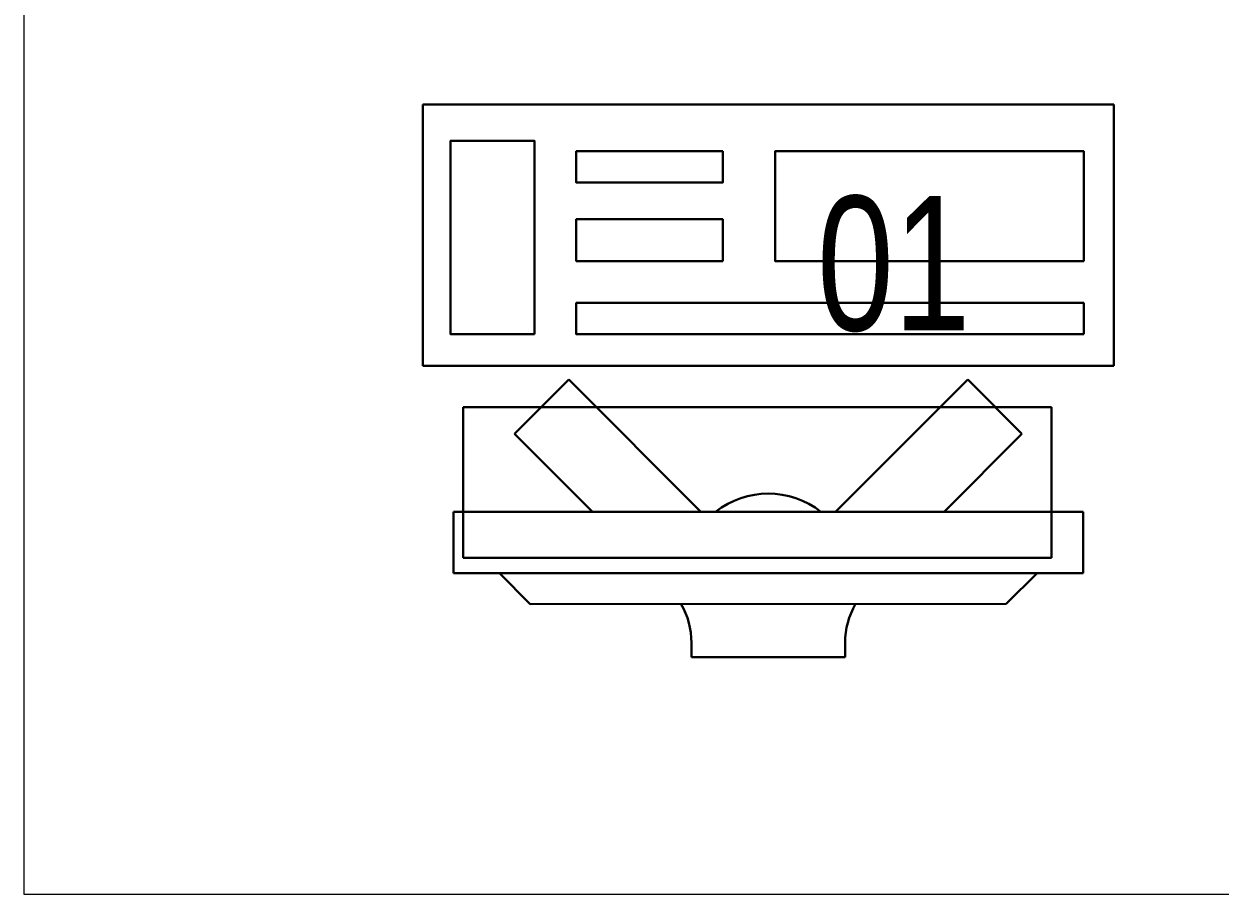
# Model space of a CAD drawing. Header units: millimetres. Extents: x 26027 to 581921, y 7230 to 233891.
# Drawn here: x 505357 to 506136, y 167490 to 168057 of the extents above; entities that cross this region are included whole.
import ezdxf

# ---------------------------------------------------------------- set-up
doc = ezdxf.new("R2010")
doc.units = ezdxf.units.MM
doc.header["$LTSCALE"] = 5
doc.layers.add('GE-ARCHITECTURAL_ELEMENTS', color=8, linetype='Continuous', lineweight=30)
doc.layers.add('Medical Equipment and Furniture', color=252, linetype='Continuous', lineweight=0)
doc.styles.add('X3G_ENTITY_257CFD', font='swisscl.ttf', dxfattribs={"height": 200})

# ---------------------------------------------------------------- blocks, each defined once
blk = doc.blocks.new('ITCWLS1-P')
at = {"layer": 'GE-ARCHITECTURAL_ELEMENTS'}
for p, q in [((-0.17, 0.45), (-0.17, 0)), ((-0.17, 0.45), (0, 0.45)), ((0, 0.45), (0, 0)), ((-0.26509, 0.43, 0), (-0.30509, 0.43, 0)), ((-0.30509, 0.43, 0), (-0.30509, 0.02, 0)), ((-0.26509, 0.43, 0), (-0.26509, 0.02, 0)), ((-0.14957, 0.43047), (-0.12914, 0.43047)), ((-0.12914, 0.43047), (-0.12914, 0.40893)), ((-0.197, 0.40939), (-0.295, 0.40939)), ((-0.295, 0.02639), (-0.295, 0.40939)), ((-0.197, 0.02639), (-0.197, 0.40939)), ((-0.32509, 0.38, 0), (-0.30509, 0.4, 0)), ((-0.32509, 0.38, 0), (-0.32509, 0.07, 0)), ((-0.35032, 0.275), (-0.35961, 0.275)), ((-0.35961, 0.175), (-0.35961, 0.275)), ((-0.35032, 0.175), (-0.35961, 0.175)), ((-0.32509, 0.07, 0), (-0.30509, 0.05, 0)), ((-0.197, 0.02639), (-0.295, 0.02639)), ((-0.30509, 0.02, 0), (-0.26509, 0.02, 0)), ((-0.17, 0), (0, 0))]:
    blk.add_line(p, q, dxfattribs=at)
at = {"layer": 'GE-ARCHITECTURAL_ELEMENTS', "extrusion": (2.48281e-10, 3.18408e-10, -1)}
for p, q in [((-0.26509, 0.33952), (-0.21443, 0.39019)), ((-0.17907, 0.35483), (-0.21443, 0.39019)), ((-0.26509, 0.26881), (-0.17907, 0.35483))]:
    blk.add_line(p, q, dxfattribs=at)
at = {"layer": 'GE-ARCHITECTURAL_ELEMENTS', "extrusion": (2.48281e-10, -3.18408e-10, -1)}
for p, q in [((-0.26509, 0.18119), (-0.17907, 0.09517)), ((-0.26509, 0.11048), (-0.21443, 0.05981)), ((-0.17907, 0.09517), (-0.21443, 0.05981))]:
    blk.add_line(p, q, dxfattribs=at)
at = {"layer": 'GE-ARCHITECTURAL_ELEMENTS'}
for points in [[(-0.12914, 0.40893), (-0.12914, 0.09996), (-0.14957, 0.09996), (-0.14957, 0.43047)], [(-0.14957, 0.09997), (-0.14957, 0.09997), (-0.14957, 0.09997), (-0.14957, 0.09997), (-0.14957, 0.09997), (-0.14957, 0.09997), (-0.14957, 0.09997), (-0.14957, 0.09997), (-0.14957, 0.09997)], [(-0.14957, 0.09997), (-0.14957, 0.09997), (-0.14957, 0.09997), (-0.14957, 0.09997), (-0.14957, 0.09997), (-0.14957, 0.09997), (-0.14957, 0.09997), (-0.14957, 0.09997), (-0.14957, 0.09997), (-0.14957, 0.09997), (-0.14957, 0.09997), (-0.14957, 0.09997), (-0.14957, 0.09997), (-0.14957, 0.09997), (-0.14957, 0.09997), (-0.14957, 0.09997), (-0.14957, 0.09997), (-0.14957, 0.09997)], [(-0.14957, 0.09996), (-0.14957, 0.09996), (-0.14957, 0.09996), (-0.14957, 0.09996), (-0.14957, 0.09996), (-0.14957, 0.09996), (-0.14957, 0.09996), (-0.14957, 0.09996), (-0.14957, 0.09996), (-0.14957, 0.09996)], [(-0.14957, 0.09996), (-0.14957, 0.09996), (-0.14957, 0.09996), (-0.14957, 0.09996), (-0.14957, 0.09996), (-0.14957, 0.09996), (-0.14957, 0.09996)], [(-0.14957, 0.09997), (-0.14957, 0.09997), (-0.14957, 0.09997), (-0.14957, 0.09997), (-0.14957, 0.09997), (-0.14957, 0.09997), (-0.14957, 0.09997), (-0.14957, 0.09997), (-0.14957, 0.09997), (-0.14957, 0.09997)], [(-0.14957, 0.09997), (-0.14957, 0.09997), (-0.14957, 0.09997), (-0.14957, 0.09997), (-0.14957, 0.09997), (-0.14957, 0.09997), (-0.14957, 0.09997), (-0.14957, 0.09997), (-0.14957, 0.09997), (-0.14957, 0.09997), (-0.14957, 0.09997), (-0.14957, 0.09997), (-0.14957, 0.09997), (-0.14957, 0.09997), (-0.14957, 0.09997)], [(-0.14957, 0.09997), (-0.14957, 0.09997), (-0.14957, 0.09997), (-0.14957, 0.09997), (-0.14957, 0.09997), (-0.14957, 0.09997), (-0.14957, 0.09997), (-0.14957, 0.09997), (-0.14957, 0.09997), (-0.14957, 0.09997)], [(-0.14957, 0.09997), (-0.14957, 0.09997), (-0.14957, 0.09997), (-0.14957, 0.09997), (-0.14957, 0.09997), (-0.14957, 0.09997), (-0.14957, 0.09997), (-0.14957, 0.09997), (-0.14957, 0.09997), (-0.14957, 0.09997)], [(-0.14957, 0.09996), (-0.14957, 0.09996), (-0.14957, 0.09996), (-0.14957, 0.09996), (-0.14957, 0.09996), (-0.14957, 0.09996), (-0.14957, 0.09996), (-0.14957, 0.09996), (-0.14957, 0.09996), (-0.14957, 0.09996), (-0.14957, 0.09996), (-0.14957, 0.09996), (-0.14957, 0.09996), (-0.14957, 0.09996), (-0.14957, 0.09996), (-0.14957, 0.09996), (-0.14957, 0.09996), (-0.14957, 0.09996), (-0.14957, 0.09997), (-0.14957, 0.09997), (-0.14957, 0.09997), (-0.14957, 0.09997), (-0.14957, 0.09997), (-0.14957, 0.09997), (-0.14957, 0.09997), (-0.14957, 0.09997), (-0.14957, 0.09997), (-0.14957, 0.09997), (-0.14957, 0.09997), (-0.14957, 0.09997), (-0.14957, 0.09997), (-0.14957, 0.09997), (-0.14956, 0.09997), (-0.14956, 0.09997), (-0.14956, 0.09997), (-0.14956, 0.09996), (-0.14956, 0.09996), (-0.14956, 0.09996), (-0.14956, 0.09996), (-0.14956, 0.09996), (-0.14956, 0.09996), (-0.14956, 0.09996), (-0.14956, 0.09996), (-0.14956, 0.09996), (-0.14956, 0.09996), (-0.14956, 0.09996), (-0.14956, 0.09996), (-0.14956, 0.09996), (-0.14957, 0.09996), (-0.14957, 0.09996), (-0.14957, 0.09996), (-0.14957, 0.09996), (-0.14957, 0.09996), (-0.14957, 0.09996)], [(-0.14957, 0.09996), (-0.14957, 0.09996), (-0.14957, 0.09996), (-0.14957, 0.09996), (-0.14957, 0.09996), (-0.14957, 0.09996), (-0.14957, 0.09996), (-0.14957, 0.09996), (-0.14957, 0.09996), (-0.14957, 0.09996), (-0.14957, 0.09997), (-0.14957, 0.09997), (-0.14957, 0.09997), (-0.14957, 0.09996), (-0.14957, 0.09996), (-0.14957, 0.09996), (-0.14957, 0.09996), (-0.14957, 0.09996), (-0.14957, 0.09996), (-0.14957, 0.09997), (-0.14957, 0.09997), (-0.14957, 0.09997), (-0.14957, 0.09997), (-0.14957, 0.09997), (-0.14957, 0.09997), (-0.14957, 0.09997), (-0.14957, 0.09997), (-0.14957, 0.09997), (-0.14957, 0.09997), (-0.14957, 0.09997), (-0.14957, 0.09997), (-0.14957, 0.09997), (-0.14957, 0.09997), (-0.14957, 0.09997), (-0.14957, 0.09997), (-0.14957, 0.09997), (-0.14957, 0.09997), (-0.14957, 0.09997), (-0.14957, 0.09997), (-0.14957, 0.09997), (-0.14957, 0.09997), (-0.14957, 0.09997), (-0.14957, 0.09997), (-0.14957, 0.09997), (-0.14957, 0.09997), (-0.14957, 0.09997), (-0.14957, 0.09997), (-0.14957, 0.09997), (-0.14957, 0.09997), (-0.14957, 0.09997), (-0.14957, 0.09997), (-0.14957, 0.09997), (-0.14957, 0.09997), (-0.14957, 0.09997), (-0.14957, 0.09997), (-0.14957, 0.09997), (-0.14957, 0.09997), (-0.14957, 0.09997), (-0.14957, 0.09997), (-0.14957, 0.09997), (-0.14957, 0.09997), (-0.14957, 0.09997), (-0.14957, 0.09997), (-0.14957, 0.09997), (-0.14957, 0.09997), (-0.14957, 0.09997), (-0.14957, 0.09997), (-0.14957, 0.09997), (-0.14957, 0.09997), (-0.14957, 0.09997), (-0.14957, 0.09997), (-0.14957, 0.09997), (-0.14957, 0.09997), (-0.14957, 0.09997), (-0.14957, 0.09997), (-0.14957, 0.09997), (-0.14957, 0.09997), (-0.14957, 0.09997), (-0.14957, 0.09997), (-0.14957, 0.09997), (-0.14956, 0.09997), (-0.14957, 0.09997), (-0.14957, 0.09997), (-0.14957, 0.09997), (-0.14957, 0.09997), (-0.14956, 0.09997), (-0.14957, 0.09997), (-0.14957, 0.09997), (-0.14957, 0.09997), (-0.14957, 0.09997), (-0.14957, 0.09997), (-0.14957, 0.09997), (-0.14957, 0.09997), (-0.14957, 0.09997), (-0.14957, 0.09997), (-0.14957, 0.09997), (-0.14956, 0.09997), (-0.14957, 0.09996), (-0.14957, 0.09996), (-0.14957, 0.09996), (-0.14956, 0.09996), (-0.14957, 0.09996), (-0.14957, 0.09996), (-0.14957, 0.09996), (-0.14957, 0.09996), (-0.14957, 0.09996), (-0.14957, 0.09996), (-0.14957, 0.09996), (-0.14957, 0.09996), (-0.14957, 0.09996), (-0.14957, 0.09996)], [(-0.14957, 0.09996), (-0.14957, 0.09996), (-0.14957, 0.09996), (-0.14957, 0.09996), (-0.14957, 0.09996), (-0.14957, 0.09996), (-0.14957, 0.09996), (-0.14957, 0.09996)], [(-0.14957, 0.09996), (-0.14957, 0.09996), (-0.14957, 0.09996), (-0.14957, 0.09996), (-0.14957, 0.09996), (-0.14957, 0.09996), (-0.14957, 0.09996), (-0.14957, 0.09996), (-0.14957, 0.09996), (-0.14957, 0.09996), (-0.14957, 0.09996), (-0.14957, 0.09996), (-0.14957, 0.09996), (-0.14957, 0.09996), (-0.14957, 0.09996), (-0.14957, 0.09996), (-0.14957, 0.09996), (-0.14957, 0.09996), (-0.14957, 0.09996), (-0.14957, 0.09996), (-0.14957, 0.09996), (-0.14957, 0.09996), (-0.14957, 0.09996), (-0.14957, 0.09996), (-0.14957, 0.09996), (-0.14957, 0.09996), (-0.14957, 0.09996), (-0.14957, 0.09996), (-0.14957, 0.09996), (-0.14957, 0.09996), (-0.14957, 0.09996), (-0.14957, 0.09996), (-0.14957, 0.09996), (-0.14957, 0.09996), (-0.14957, 0.09996), (-0.14957, 0.09996), (-0.14957, 0.09996), (-0.14957, 0.09996), (-0.14957, 0.09996), (-0.14957, 0.09996), (-0.14957, 0.09996), (-0.14957, 0.09996), (-0.14957, 0.09996), (-0.14957, 0.09996), (-0.14957, 0.09996), (-0.14957, 0.09996), (-0.14957, 0.09996), (-0.14957, 0.09996), (-0.14956, 0.09996), (-0.14956, 0.09996), (-0.14956, 0.09996), (-0.14956, 0.09996), (-0.14957, 0.09996), (-0.14957, 0.09996), (-0.14957, 0.09996), (-0.14957, 0.09996), (-0.14957, 0.09996), (-0.14957, 0.09996), (-0.14956, 0.09996), (-0.14957, 0.09996), (-0.14957, 0.09996), (-0.14957, 0.09996), (-0.14957, 0.09996), (-0.14957, 0.09996), (-0.14957, 0.09996), (-0.14957, 0.09996), (-0.14957, 0.09996), (-0.14957, 0.09996), (-0.14957, 0.09996), (-0.14956, 0.09996), (-0.14956, 0.09996), (-0.14957, 0.09996), (-0.14957, 0.09996), (-0.14957, 0.09996), (-0.14957, 0.09996), (-0.14957, 0.09996), (-0.14957, 0.09996), (-0.14957, 0.09996), (-0.14957, 0.09996), (-0.14957, 0.09996), (-0.14957, 0.09996), (-0.14957, 0.09996), (-0.14957, 0.09996), (-0.14957, 0.09996), (-0.14957, 0.09996), (-0.14957, 0.09996), (-0.14957, 0.09996), (-0.14957, 0.09996), (-0.14957, 0.09996)], [(-0.14957, 0.09996), (-0.14957, 0.09996), (-0.14957, 0.09996), (-0.14957, 0.09996), (-0.14957, 0.09996), (-0.14957, 0.09996), (-0.14957, 0.09996), (-0.14957, 0.09996), (-0.14957, 0.09996), (-0.14957, 0.09996), (-0.14957, 0.09996), (-0.14957, 0.09996)], [(-0.14957, 0.09996), (-0.14957, 0.09996), (-0.14956, 0.09996), (-0.14956, 0.09996), (-0.14956, 0.09996), (-0.14956, 0.09996), (-0.14957, 0.09996)], [(-0.14957, 0.09996), (-0.14957, 0.09996), (-0.14957, 0.09996), (-0.14957, 0.09996), (-0.14957, 0.09996), (-0.14957, 0.09996), (-0.14957, 0.09996), (-0.14957, 0.09996), (-0.14957, 0.09996), (-0.14956, 0.09996), (-0.14956, 0.09996), (-0.14956, 0.09996), (-0.14956, 0.09996), (-0.14956, 0.09996), (-0.14956, 0.09996), (-0.14956, 0.09996), (-0.14957, 0.09996)]]:
    blk.add_lwpolyline(points, dxfattribs=at)
for points in [[(-0.1019, 0.43047), (-0.03039, 0.43047), (-0.03039, 0.22944), (-0.1019, 0.22944)], [(-0.1019, 0.19536), (-0.07466, 0.19536), (-0.07466, 0.09996), (-0.1019, 0.09996)], [(-0.03039, 0.19536), (-0.05082, 0.19536), (-0.05082, 0.09996), (-0.03039, 0.09996)], [(-0.14956, 0.09996), (-0.14956, 0.09996), (-0.14956, 0.09996), (-0.14956, 0.09996), (-0.14956, 0.09996), (-0.14956, 0.09996), (-0.14956, 0.09996), (-0.14956, 0.09996), (-0.14957, 0.09996), (-0.14957, 0.09996), (-0.14957, 0.09996), (-0.14957, 0.09996), (-0.14957, 0.09996), (-0.14957, 0.09996), (-0.14957, 0.09996), (-0.14957, 0.09996), (-0.14957, 0.09996), (-0.14957, 0.09996), (-0.14957, 0.09996), (-0.14957, 0.09996), (-0.14957, 0.09996), (-0.14957, 0.09996), (-0.14957, 0.09996), (-0.14957, 0.09996), (-0.14957, 0.09996), (-0.14957, 0.09996), (-0.14957, 0.09996), (-0.14957, 0.09996), (-0.14957, 0.09996), (-0.14957, 0.09996), (-0.14957, 0.09996), (-0.14957, 0.09996), (-0.14957, 0.09996), (-0.14957, 0.09996), (-0.14957, 0.09996), (-0.14957, 0.09996), (-0.14957, 0.09996), (-0.14957, 0.09996), (-0.14957, 0.09996), (-0.14957, 0.09996), (-0.14957, 0.09996), (-0.14957, 0.09996), (-0.14957, 0.09996), (-0.14957, 0.09996), (-0.14957, 0.09996), (-0.14957, 0.09996), (-0.14957, 0.09996), (-0.14957, 0.09996), (-0.14957, 0.09996), (-0.14957, 0.09996), (-0.14957, 0.09996), (-0.14957, 0.09996), (-0.14957, 0.09996), (-0.14957, 0.09996), (-0.14957, 0.09996), (-0.14957, 0.09996), (-0.14957, 0.09996), (-0.14956, 0.09996), (-0.14956, 0.09996), (-0.14956, 0.09996), (-0.14956, 0.09996), (-0.14956, 0.09996), (-0.14956, 0.09996), (-0.14956, 0.09996), (-0.14956, 0.09996), (-0.14956, 0.09996), (-0.14956, 0.09996), (-0.14956, 0.09996), (-0.14956, 0.09996), (-0.14956, 0.09996), (-0.14956, 0.09996), (-0.14956, 0.09996), (-0.14956, 0.09996), (-0.14956, 0.09996), (-0.14956, 0.09996), (-0.14956, 0.09996), (-0.14956, 0.09996), (-0.14956, 0.09996), (-0.14956, 0.09996), (-0.14956, 0.09996), (-0.14956, 0.09996), (-0.14956, 0.09996), (-0.14956, 0.09996), (-0.14956, 0.09996), (-0.14956, 0.09996), (-0.14956, 0.09996), (-0.14956, 0.09996), (-0.14956, 0.09996), (-0.14956, 0.09996), (-0.14957, 0.09996), (-0.14957, 0.09996), (-0.14957, 0.09996), (-0.14957, 0.09996), (-0.14957, 0.09996), (-0.14957, 0.09996), (-0.14957, 0.09996), (-0.14957, 0.09996), (-0.14957, 0.09996), (-0.14957, 0.09996), (-0.14957, 0.09996), (-0.14957, 0.09996), (-0.14957, 0.09996), (-0.14957, 0.09996), (-0.14957, 0.09996), (-0.14957, 0.09996), (-0.14957, 0.09996), (-0.14957, 0.09996), (-0.14957, 0.09996), (-0.14957, 0.09996), (-0.14957, 0.09996), (-0.14957, 0.09996), (-0.14957, 0.09996), (-0.14957, 0.09996), (-0.14957, 0.09996), (-0.14957, 0.09996), (-0.14957, 0.09996), (-0.14957, 0.09996), (-0.14957, 0.09996), (-0.14957, 0.09996), (-0.14957, 0.09996), (-0.14957, 0.09996), (-0.14957, 0.09996), (-0.14957, 0.09996), (-0.14957, 0.09996), (-0.14957, 0.09996), (-0.14957, 0.09996), (-0.14957, 0.09996), (-0.14957, 0.09996), (-0.14957, 0.09996), (-0.14957, 0.09996), (-0.14957, 0.09996), (-0.14957, 0.09996), (-0.14957, 0.09996), (-0.14957, 0.09996), (-0.14957, 0.09996), (-0.14957, 0.09996), (-0.14957, 0.09996), (-0.14957, 0.09996), (-0.14957, 0.09996), (-0.14957, 0.09996), (-0.14957, 0.09996), (-0.14957, 0.09996), (-0.14957, 0.09996), (-0.14957, 0.09996), (-0.14957, 0.09996), (-0.14957, 0.09996), (-0.14957, 0.09996), (-0.14957, 0.09996), (-0.14957, 0.09996), (-0.14957, 0.09996), (-0.14957, 0.09996), (-0.14957, 0.09996), (-0.14957, 0.09996), (-0.14957, 0.09996), (-0.14956, 0.09996), (-0.14956, 0.09996), (-0.14956, 0.09996), (-0.14956, 0.09996), (-0.14956, 0.09996), (-0.14956, 0.09996), (-0.14956, 0.09996), (-0.14956, 0.09996), (-0.14956, 0.09996), (-0.14956, 0.09996), (-0.14956, 0.09996), (-0.14956, 0.09996), (-0.14956, 0.09996), (-0.14956, 0.09996), (-0.14956, 0.09996), (-0.14956, 0.09996), (-0.14956, 0.09996), (-0.14956, 0.09996), (-0.14956, 0.09996), (-0.14956, 0.09996), (-0.14956, 0.09996), (-0.14956, 0.09996), (-0.14956, 0.09996), (-0.14956, 0.09996), (-0.14956, 0.09996), (-0.14956, 0.09996), (-0.14956, 0.09996), (-0.14956, 0.09996), (-0.14956, 0.09996), (-0.14956, 0.09996), (-0.14956, 0.09996), (-0.14956, 0.09996), (-0.14956, 0.09996), (-0.14956, 0.09996), (-0.14956, 0.09996), (-0.14956, 0.09996), (-0.14956, 0.09996), (-0.14956, 0.09996), (-0.14956, 0.09996), (-0.14956, 0.09996), (-0.14956, 0.09996), (-0.14956, 0.09996), (-0.14956, 0.09996), (-0.14956, 0.09996), (-0.14956, 0.09996), (-0.14956, 0.09996), (-0.14956, 0.09996), (-0.14957, 0.09996), (-0.14957, 0.09996), (-0.14957, 0.09996), (-0.14957, 0.09996), (-0.14957, 0.09996), (-0.14957, 0.09996), (-0.14957, 0.09996), (-0.14957, 0.09996), (-0.14957, 0.09996), (-0.14957, 0.09996), (-0.14957, 0.09996), (-0.14957, 0.09996), (-0.14957, 0.09996), (-0.14957, 0.09996), (-0.14957, 0.09996), (-0.14957, 0.09996), (-0.14957, 0.09996), (-0.14957, 0.09996), (-0.14957, 0.09996), (-0.14957, 0.09996), (-0.14957, 0.09996), (-0.14957, 0.09996), (-0.14957, 0.09996), (-0.14957, 0.09996), (-0.14957, 0.09996), (-0.14957, 0.09996), (-0.14957, 0.09996), (-0.14957, 0.09996), (-0.14957, 0.09996), (-0.14957, 0.09996), (-0.14957, 0.09996), (-0.14957, 0.09996), (-0.14957, 0.09996), (-0.14957, 0.09996), (-0.14956, 0.09996), (-0.14956, 0.09996), (-0.14956, 0.09996), (-0.14956, 0.09996), (-0.14956, 0.09996), (-0.14956, 0.09996), (-0.14956, 0.09996), (-0.14956, 0.09996), (-0.14956, 0.09996), (-0.14956, 0.09996), (-0.14956, 0.09996), (-0.14956, 0.09996), (-0.14956, 0.09996), (-0.14956, 0.09996), (-0.14956, 0.09996), (-0.14956, 0.09996), (-0.14956, 0.09996), (-0.14956, 0.09996), (-0.14956, 0.09996), (-0.14956, 0.09996), (-0.14956, 0.09996), (-0.14956, 0.09996), (-0.14956, 0.09996), (-0.14956, 0.09996), (-0.14956, 0.09996), (-0.14956, 0.09996), (-0.14956, 0.09996), (-0.14956, 0.09996), (-0.14956, 0.09996), (-0.14956, 0.09996), (-0.14956, 0.09996), (-0.14956, 0.09996), (-0.14956, 0.09996), (-0.14956, 0.09996), (-0.14956, 0.09996), (-0.14956, 0.09996), (-0.14956, 0.09996), (-0.14956, 0.09996), (-0.14956, 0.09996), (-0.14956, 0.09996), (-0.14956, 0.09996), (-0.14956, 0.09996)], [(-0.14957, 0.09996), (-0.14957, 0.09996), (-0.14957, 0.09996), (-0.14957, 0.09996), (-0.14957, 0.09996), (-0.14957, 0.09996), (-0.14957, 0.09996), (-0.14957, 0.09996), (-0.14957, 0.09996), (-0.14957, 0.09996), (-0.14957, 0.09996), (-0.14957, 0.09996), (-0.14957, 0.09996), (-0.14957, 0.09996), (-0.14957, 0.09996), (-0.14957, 0.09996), (-0.14957, 0.09996), (-0.14957, 0.09996), (-0.14957, 0.09996), (-0.14957, 0.09996), (-0.14957, 0.09996), (-0.14957, 0.09996), (-0.14957, 0.09996), (-0.14957, 0.09996), (-0.14957, 0.09996), (-0.14957, 0.09996), (-0.14957, 0.09996), (-0.14957, 0.09996), (-0.14957, 0.09996), (-0.14957, 0.09996), (-0.14957, 0.09996), (-0.14957, 0.09996), (-0.14957, 0.09996), (-0.14957, 0.09996), (-0.14957, 0.09996), (-0.14957, 0.09996), (-0.14957, 0.09996), (-0.14957, 0.09996), (-0.14957, 0.09996), (-0.14957, 0.09996), (-0.14957, 0.09996), (-0.14957, 0.09996), (-0.14957, 0.09996), (-0.14957, 0.09996), (-0.14957, 0.09996), (-0.14957, 0.09996), (-0.14957, 0.09996), (-0.14957, 0.09996), (-0.14957, 0.09996), (-0.14957, 0.09996), (-0.14957, 0.09996), (-0.14957, 0.09996), (-0.14957, 0.09996), (-0.14957, 0.09996), (-0.14957, 0.09996), (-0.14957, 0.09996), (-0.14957, 0.09996), (-0.14957, 0.09996), (-0.14957, 0.09996), (-0.14957, 0.09996), (-0.14957, 0.09996), (-0.14957, 0.09996), (-0.14957, 0.09996), (-0.14957, 0.09996), (-0.14957, 0.09996), (-0.14957, 0.09996), (-0.14957, 0.09996), (-0.14957, 0.09996), (-0.14957, 0.09996), (-0.14957, 0.09996), (-0.14957, 0.09996), (-0.14957, 0.09996), (-0.14957, 0.09996), (-0.14957, 0.09996), (-0.14957, 0.09996), (-0.14957, 0.09996), (-0.14957, 0.09996), (-0.14957, 0.09996), (-0.14957, 0.09996), (-0.14957, 0.09996), (-0.14957, 0.09996), (-0.14957, 0.09996), (-0.14957, 0.09996), (-0.14957, 0.09996), (-0.14957, 0.09996), (-0.14957, 0.09996), (-0.14957, 0.09996), (-0.14957, 0.09996), (-0.14957, 0.09996), (-0.14957, 0.09996), (-0.14957, 0.09996), (-0.14957, 0.09996), (-0.14957, 0.09996), (-0.14957, 0.09996), (-0.14957, 0.09996), (-0.14957, 0.09996), (-0.14957, 0.09996), (-0.14957, 0.09996), (-0.14957, 0.09996), (-0.14957, 0.09996), (-0.14957, 0.09996), (-0.14957, 0.09996), (-0.14957, 0.09996), (-0.14957, 0.09996), (-0.14957, 0.09996), (-0.14957, 0.09996), (-0.14957, 0.09996), (-0.14957, 0.09996), (-0.14957, 0.09996), (-0.14957, 0.09996), (-0.14957, 0.09996), (-0.14957, 0.09996), (-0.14957, 0.09996), (-0.14957, 0.09996), (-0.14957, 0.09996), (-0.14957, 0.09996), (-0.14957, 0.09996), (-0.14957, 0.09996), (-0.14957, 0.09996), (-0.14957, 0.09996), (-0.14957, 0.09996), (-0.14957, 0.09996), (-0.14957, 0.09996), (-0.14957, 0.09996), (-0.14957, 0.09996), (-0.14957, 0.09996), (-0.14957, 0.09996), (-0.14957, 0.09996), (-0.14957, 0.09996), (-0.14957, 0.09996), (-0.14957, 0.09996), (-0.14957, 0.09996), (-0.14957, 0.09996), (-0.14957, 0.09996), (-0.14957, 0.09996), (-0.14957, 0.09996), (-0.14957, 0.09996), (-0.14957, 0.09996), (-0.14957, 0.09996), (-0.14957, 0.09996), (-0.14957, 0.09996), (-0.14957, 0.09996), (-0.14957, 0.09996), (-0.14957, 0.09996), (-0.14957, 0.09996), (-0.14957, 0.09996), (-0.14957, 0.09996), (-0.14957, 0.09996), (-0.14957, 0.09996), (-0.14957, 0.09996), (-0.14957, 0.09996), (-0.14957, 0.09996), (-0.14957, 0.09996), (-0.14957, 0.09996), (-0.14957, 0.09996), (-0.14957, 0.09996), (-0.14957, 0.09996), (-0.14957, 0.09996), (-0.14957, 0.09996), (-0.14957, 0.09996), (-0.14957, 0.09996), (-0.14957, 0.09996), (-0.14957, 0.09996), (-0.14957, 0.09996), (-0.14957, 0.09996), (-0.14957, 0.09996), (-0.14957, 0.09996), (-0.14957, 0.09996), (-0.14957, 0.09996), (-0.14957, 0.09996), (-0.14957, 0.09996), (-0.14957, 0.09996), (-0.14957, 0.09996), (-0.14957, 0.09996), (-0.14957, 0.09996), (-0.14957, 0.09996), (-0.14957, 0.09996), (-0.14957, 0.09996), (-0.14957, 0.09996), (-0.14957, 0.09996), (-0.14957, 0.09996), (-0.14957, 0.09996), (-0.14957, 0.09996), (-0.14957, 0.09996), (-0.14957, 0.09996), (-0.14957, 0.09996), (-0.14957, 0.09996), (-0.14957, 0.09996), (-0.14957, 0.09996), (-0.14957, 0.09996), (-0.14957, 0.09996), (-0.14957, 0.09996), (-0.14957, 0.09996), (-0.14957, 0.09996), (-0.14957, 0.09996), (-0.14957, 0.09996), (-0.14957, 0.09996), (-0.14957, 0.09996), (-0.14957, 0.09996), (-0.14957, 0.09996), (-0.14957, 0.09996), (-0.14957, 0.09996), (-0.14957, 0.09996), (-0.14957, 0.09996), (-0.14957, 0.09996), (-0.14957, 0.09996), (-0.14957, 0.09996), (-0.14957, 0.09996), (-0.14957, 0.09996), (-0.14957, 0.09996), (-0.14957, 0.09996), (-0.14957, 0.09996), (-0.14957, 0.09996), (-0.14957, 0.09996)], [(-0.14957, 0.09996), (-0.14957, 0.09996), (-0.14957, 0.09996), (-0.14957, 0.09996), (-0.14957, 0.09996), (-0.14957, 0.09996), (-0.14957, 0.09996), (-0.14957, 0.09996), (-0.14957, 0.09996), (-0.14957, 0.09996), (-0.14957, 0.09996), (-0.14957, 0.09996), (-0.14957, 0.09996), (-0.14957, 0.09996), (-0.14957, 0.09996), (-0.14957, 0.09996), (-0.14957, 0.09996), (-0.14957, 0.09996), (-0.14957, 0.09996), (-0.14957, 0.09996), (-0.14957, 0.09996), (-0.14957, 0.09996), (-0.14957, 0.09996), (-0.14957, 0.09996), (-0.14957, 0.09996), (-0.14957, 0.09996), (-0.14957, 0.09996), (-0.14957, 0.09996), (-0.14957, 0.09996), (-0.14957, 0.09996), (-0.14957, 0.09996), (-0.14957, 0.09996), (-0.14957, 0.09996), (-0.14957, 0.09996), (-0.14957, 0.09996), (-0.14957, 0.09996), (-0.14957, 0.09996), (-0.14957, 0.09996), (-0.14957, 0.09996), (-0.14957, 0.09996), (-0.14957, 0.09996), (-0.14957, 0.09996), (-0.14957, 0.09996), (-0.14957, 0.09996), (-0.14957, 0.09996), (-0.14957, 0.09996), (-0.14957, 0.09996), (-0.14957, 0.09996), (-0.14957, 0.09996), (-0.14957, 0.09996), (-0.14957, 0.09996), (-0.14957, 0.09996), (-0.14957, 0.09996), (-0.14957, 0.09996), (-0.14957, 0.09996), (-0.14957, 0.09996), (-0.14957, 0.09996), (-0.14957, 0.09996), (-0.14957, 0.09996), (-0.14957, 0.09996), (-0.14957, 0.09996), (-0.14957, 0.09996), (-0.14957, 0.09996), (-0.14957, 0.09996), (-0.14957, 0.09996), (-0.14957, 0.09996), (-0.14957, 0.09996), (-0.14957, 0.09996), (-0.14957, 0.09996), (-0.14957, 0.09996), (-0.14957, 0.09996), (-0.14957, 0.09996), (-0.14957, 0.09996), (-0.14957, 0.09996), (-0.14957, 0.09996), (-0.14957, 0.09996), (-0.14957, 0.09996), (-0.14957, 0.09996), (-0.14957, 0.09996), (-0.14957, 0.09996), (-0.14957, 0.09996), (-0.14957, 0.09996), (-0.14957, 0.09996), (-0.14957, 0.09996), (-0.14957, 0.09996), (-0.14957, 0.09996), (-0.14957, 0.09996), (-0.14957, 0.09996), (-0.14957, 0.09996), (-0.14957, 0.09996), (-0.14957, 0.09996), (-0.14957, 0.09996), (-0.14957, 0.09996), (-0.14957, 0.09996), (-0.14957, 0.09996), (-0.14957, 0.09996), (-0.14957, 0.09996), (-0.14957, 0.09996), (-0.14957, 0.09996), (-0.14957, 0.09996), (-0.14957, 0.09996), (-0.14957, 0.09996), (-0.14957, 0.09996), (-0.14957, 0.09996), (-0.14957, 0.09996), (-0.14957, 0.09996), (-0.14957, 0.09996), (-0.14957, 0.09996), (-0.14957, 0.09996), (-0.14957, 0.09996), (-0.14957, 0.09996), (-0.14957, 0.09996), (-0.14957, 0.09996), (-0.14957, 0.09996), (-0.14957, 0.09996), (-0.14957, 0.09996), (-0.14957, 0.09996), (-0.14957, 0.09996), (-0.14957, 0.09996), (-0.14957, 0.09996), (-0.14957, 0.09996), (-0.14957, 0.09996), (-0.14957, 0.09996), (-0.14957, 0.09996), (-0.14957, 0.09996), (-0.14957, 0.09996), (-0.14957, 0.09996), (-0.14957, 0.09996), (-0.14957, 0.09996), (-0.14957, 0.09996), (-0.14957, 0.09996), (-0.14957, 0.09996), (-0.14957, 0.09996), (-0.14957, 0.09996), (-0.14957, 0.09996), (-0.14957, 0.09996), (-0.14957, 0.09996), (-0.14957, 0.09996), (-0.14957, 0.09996), (-0.14957, 0.09996), (-0.14957, 0.09996), (-0.14957, 0.09996), (-0.14957, 0.09996), (-0.14957, 0.09996), (-0.14957, 0.09996), (-0.14957, 0.09996), (-0.14957, 0.09996), (-0.14957, 0.09996), (-0.14957, 0.09996), (-0.14957, 0.09996), (-0.14957, 0.09996), (-0.14957, 0.09996), (-0.14957, 0.09996), (-0.14957, 0.09996), (-0.14957, 0.09996), (-0.14957, 0.09996), (-0.14957, 0.09996), (-0.14957, 0.09996), (-0.14957, 0.09996), (-0.14957, 0.09996), (-0.14957, 0.09996), (-0.14957, 0.09996), (-0.14957, 0.09996), (-0.14957, 0.09996), (-0.14957, 0.09996), (-0.14957, 0.09996), (-0.14957, 0.09996), (-0.14957, 0.09996), (-0.14957, 0.09996), (-0.14957, 0.09996), (-0.14957, 0.09996), (-0.14957, 0.09996), (-0.14957, 0.09996), (-0.14957, 0.09996), (-0.14957, 0.09996), (-0.14957, 0.09996), (-0.14957, 0.09996), (-0.14957, 0.09996), (-0.14957, 0.09996), (-0.14957, 0.09996), (-0.14957, 0.09996), (-0.14957, 0.09996), (-0.14957, 0.09996), (-0.14957, 0.09996), (-0.14957, 0.09996), (-0.14957, 0.09996), (-0.14957, 0.09996), (-0.14957, 0.09996), (-0.14957, 0.09996), (-0.14957, 0.09996), (-0.14957, 0.09996), (-0.14957, 0.09996), (-0.14957, 0.09996), (-0.14957, 0.09996), (-0.14957, 0.09996), (-0.14957, 0.09996), (-0.14957, 0.09996), (-0.14957, 0.09996), (-0.14957, 0.09996), (-0.14957, 0.09996), (-0.14957, 0.09996), (-0.14957, 0.09996), (-0.14957, 0.09996), (-0.14957, 0.09996), (-0.14957, 0.09996), (-0.14957, 0.09996), (-0.14957, 0.09996), (-0.14957, 0.09996), (-0.14957, 0.09996), (-0.14957, 0.09996), (-0.14957, 0.09996), (-0.14957, 0.09996), (-0.14957, 0.09996), (-0.14957, 0.09996), (-0.14957, 0.09996), (-0.14957, 0.09996), (-0.14957, 0.09996), (-0.14957, 0.09996), (-0.14957, 0.09996)], [(-0.14957, 0.0727), (-0.02358, 0.0727), (-0.02358, 0.01818), (-0.14957, 0.01818)]]:
    blk.add_lwpolyline(points, close=True, dxfattribs=at)
for centre, radius, start, end in [((-0.35032, 0.325), 0.05, 270, 300.30934), ((-0.3089, 0.225), 0.05564, 321.94311, 38.05689), ((-0.35032, 0.125), 0.05, 59.69066, 90)]:
    blk.add_arc(centre, radius, start, end, dxfattribs=at)

msp = doc.modelspace()

# ---------------------------------------------------------------- linework, layer by layer
at = {"layer": 'Medical Equipment and Furniture', "elevation": 0}
msp.add_lwpolyline([(506866.73, 168240.27), (505356.73, 168240.27), (505356.73, 167490.27), (506866.73, 167490.27)], close=True, dxfattribs=at)

# ---------------------------------------------------------------- block references
at = {"layer": 'Medical Equipment and Furniture', "extrusion": (2.34751e-05, -2.20203e-06, 1), "xscale": -1000.000000000004, "yscale": 1000.000000000003, "zscale": 1000, "rotation": 270.001410766654}
msp.add_blockref('ITCWLS1-P', (505616.39, 168004.14, 13.87), dxfattribs=at)

# ---------------------------------------------------------------- texts
at = {"layer": 'Medical Equipment and Furniture', "insert": (505923.07, 167855.85, 4.73), "char_height": 87.473, "attachment_point": 8, "style": 'X3G_ENTITY_257CFD'}
msp.add_mtext('01', dxfattribs=at)

doc.saveas('drawing.dxf')
